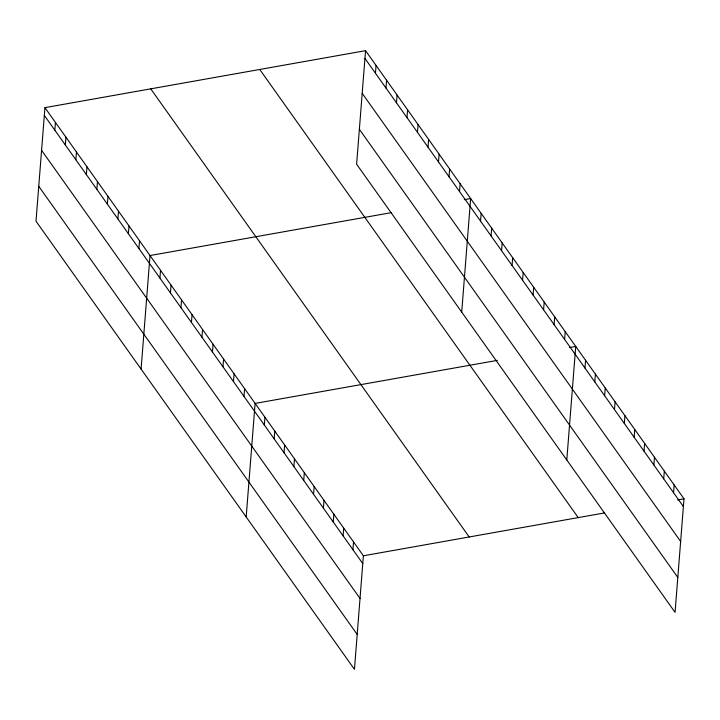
<?xml version="1.0" encoding="UTF-8"?>
<svg xmlns="http://www.w3.org/2000/svg" width="720" height="720" viewBox="0 0 720 720"><rect width="100%" height="100%" fill="white"/><g stroke="black" fill="none" stroke-linecap="round" stroke-linejoin="round"><path stroke-width="1.08" d="M44.937 107.649L36 221.202L354.447 669.339L363.384 555.786L44.937 107.649L365.553 50.661L684 498.798L675.063 612.351L356.616 164.214L365.553 50.661M54.837 130.203L55.449 122.436M65.34 144.99L65.952 137.232M75.852 159.777L76.464 152.019M86.364 174.564L86.967 166.806M96.867 189.351L97.479 181.593M107.379 204.147L107.991 196.38M117.882 218.934L118.494 211.167M128.394 233.721L129.006 225.963M138.906 248.508L139.518 240.75M141.084 369.09L150.021 255.537L391.293 212.652M159.921 278.082L160.533 270.324M170.433 292.869L171.045 285.111M180.936 307.665L181.548 299.898M191.448 322.452L192.06 314.685M201.96 337.239L202.563 329.481M212.463 352.026L213.075 344.268M222.975 366.813L223.587 359.055M233.478 381.6L234.09 373.842M243.99 396.396L244.602 388.629M246.177 516.969L255.114 403.416L497.43 360.351M264.339 425.034L264.951 417.267M274.185 438.885L274.797 431.127M284.031 452.736L284.634 444.978M293.868 466.587L294.48 458.829M303.714 480.438L304.326 472.68M313.56 494.289L314.163 486.531M323.397 508.14L324.009 500.382M333.243 521.991L333.855 514.233M375.453 73.215L376.065 65.448M343.089 535.842L343.692 528.084M385.965 88.002L386.577 80.244M352.926 549.693L353.538 541.935M396.468 102.789L397.08 95.031M406.98 117.576L407.592 109.818M417.492 132.363L418.095 124.605M427.995 147.159L428.607 139.392M438.507 161.946L439.119 154.179M449.01 176.733L449.622 168.975M459.522 191.52L460.134 183.762M461.709 312.102L470.646 198.549L464.292 199.674M480.537 221.094L481.149 213.336M491.049 235.89L491.661 228.123M501.561 250.677L502.164 242.91M512.064 265.464L512.676 257.706M522.576 280.251L523.188 272.493M533.079 295.038L533.691 287.28M543.591 309.825L544.203 302.067M554.103 324.621L554.715 316.854M564.606 339.408L565.218 331.641M566.793 459.981L575.73 346.437L569.385 347.562M584.964 368.046L585.576 360.288M594.801 381.897L595.413 374.139M604.647 395.748L605.259 387.99M614.493 409.599L615.096 401.841M624.33 423.45L624.942 415.692M634.176 437.301L634.788 429.543M644.022 451.152L644.625 443.394M653.859 465.003L654.471 457.245M663.705 478.854L664.317 471.096M673.542 492.705L674.154 484.947M363.384 555.786L604.647 512.901M677.655 499.923L684 498.798M364.941 58.428L683.388 506.556M362.196 93.339L680.643 541.467M359.37 129.303L677.808 577.44M259.749 69.471L578.196 517.608M150.741 88.848L469.188 536.976M44.325 115.416L362.772 563.544M41.58 150.327L360.027 598.455M38.745 186.291L357.192 634.428"/></g></svg>
